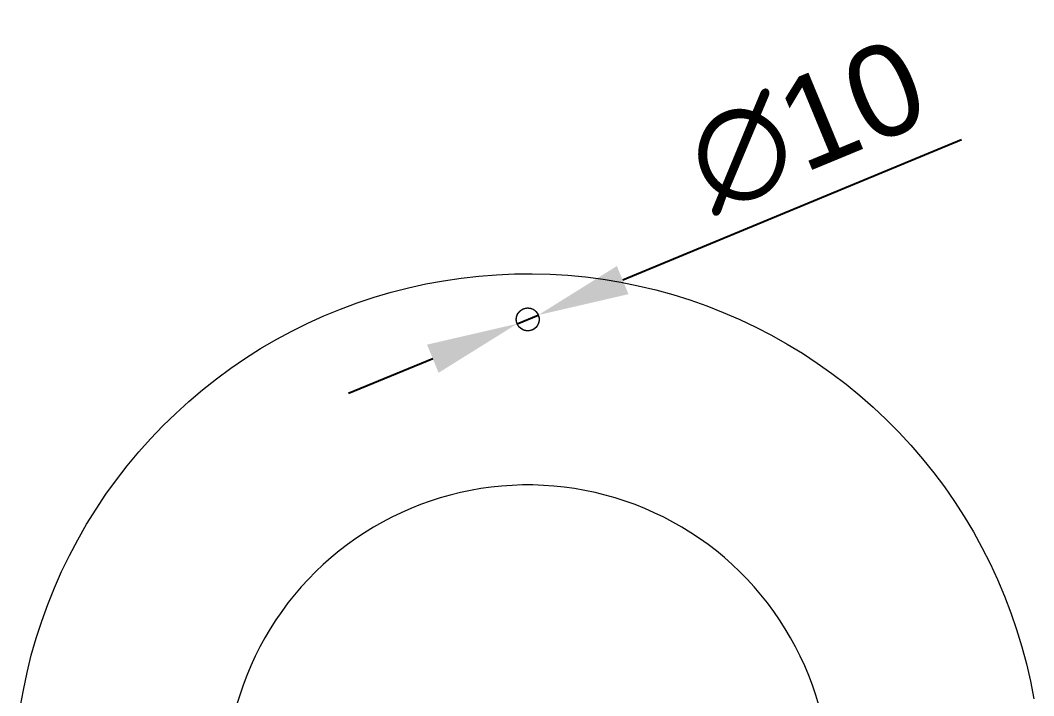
# Model space of a CAD drawing. Header units: millimetres. Extents: x -397 to 2955, y -22 to 2256.
# Drawn here: x 1516.3 to 1960.2, y 568.9 to 864.7 of the extents above; entities that cross this region are included whole.
import ezdxf

# ---------------------------------------------------------------- set-up
doc = ezdxf.new("R2010")
doc.units = ezdxf.units.MM
doc.layers.add('ZANO_R', color=7, linetype='Continuous', lineweight=0)
doc.layers.add('ZANO_W', color=1, linetype='Continuous', lineweight=0)
doc.styles.add('Arial', font='arial.ttf')
doc.styles.get("Standard").update_dxf_attribs({"font": 'ARIALUNI.TTF'})
doc.dimstyles.new('pl i ang', dxfattribs={"dimtxt": 50, "dimasz": 50, "dimexe": 1.25, "dimexo": 0.625, "dimgap": 10, "dimtad": 1, "dimtoh": 1, "dimtxsty": 'Standard', "dimcen": 2.5, "dimclrd": 1, "dimclre": 1, "dimclrt": 1, "dimadec": 0, "dimazin": 0, "dimtfac": 1, "dimtmove": 0, "dimatfit": 3, "dimfxl": 1, "dimarcsym": 1})

# ---------------------------------------------------------------- blocks, each defined once
blk = doc.blocks.new('*D400')
at = {"layer": 'ZANO_W', "color": 1, "lineweight": -2}
for p, q in [((1928.66, 812.31), (1780.19, 750.88)), ((1733.99, 731.76), (1743.23, 735.58)), ((1697.03, 716.47), (1660.06, 701.18))]:
    blk.add_line(p, q, dxfattribs=at)
at = {"layer": 'ZANO_W', "color": 1}
for points in [[(1777.64, 757.04), (1782.74, 744.72), (1743.23, 735.58)], [(1699.57, 710.31), (1694.48, 722.63), (1733.99, 731.76)]]:
    blk.add_solid(points, dxfattribs=at)
at = {"layer": 'ZANO_W', "color": 1, "insert": (1860.84, 818.39), "char_height": 40, "attachment_point": 5, "rotation": 22.4781, "style": 'Arial'}
blk.add_mtext('∅10', dxfattribs=at)

msp = doc.modelspace()

# ---------------------------------------------------------------- linework, layer by layer
at = {"layer": 'ZANO_R'}
for p, q in [((1693.99, 749.21), (1701.67, 750.63)), ((1701.67, 750.63), (1709.4, 751.78)), ((1709.4, 751.78), (1717.16, 752.66)), ((1717.16, 752.66), (1724.95, 753.26)), ((1724.95, 753.26), (1732.75, 753.6)), ((1732.75, 753.6), (1740.56, 753.67)), ((1740.56, 753.67), (1748.37, 753.47)), ((1748.37, 753.47), (1756.16, 752.99)), ((1756.16, 752.99), (1763.94, 752.25)), ((1763.94, 752.25), (1771.68, 751.24)), ((1771.68, 751.24), (1779.38, 749.95)), ((1678.8, 745.59), (1686.36, 747.53)), ((1686.36, 747.53), (1693.99, 749.21)), ((1779.38, 749.95), (1787.04, 748.41)), ((1787.04, 748.41), (1794.64, 746.59)), ((1794.64, 746.59), (1802.17, 744.52)), ((1663.9, 740.92), (1671.31, 743.38)), ((1671.31, 743.38), (1678.8, 745.59)), ((1802.17, 744.52), (1809.62, 742.18)), ((1809.62, 742.18), (1816.99, 739.59)), ((1649.35, 735.22), (1656.58, 738.19)), ((1656.58, 738.19), (1663.9, 740.92)), ((1734.67, 736.75), (1734.78, 736.89)), ((1734.78, 736.89), (1734.89, 737.02)), ((1734.89, 737.02), (1735.01, 737.15)), ((1735.01, 737.15), (1735.13, 737.27)), ((1735.13, 737.27), (1735.26, 737.39)), ((1735.26, 737.39), (1735.39, 737.5)), ((1735.39, 737.5), (1735.53, 737.61)), ((1735.53, 737.61), (1735.67, 737.72)), ((1735.67, 737.72), (1735.81, 737.82)), ((1735.81, 737.82), (1735.96, 737.91)), ((1735.96, 737.91), (1736.11, 738)), ((1736.11, 738), (1736.26, 738.09)), ((1736.26, 738.09), (1736.41, 738.17)), ((1736.41, 738.17), (1736.57, 738.24)), ((1736.57, 738.24), (1736.73, 738.31)), ((1736.73, 738.31), (1736.9, 738.37)), ((1736.9, 738.37), (1737.06, 738.43)), ((1737.06, 738.43), (1737.23, 738.48)), ((1737.23, 738.48), (1737.4, 738.52)), ((1737.4, 738.52), (1737.57, 738.56)), ((1737.57, 738.56), (1737.74, 738.6)), ((1737.74, 738.6), (1737.91, 738.62)), ((1737.91, 738.62), (1738.08, 738.65)), ((1738.08, 738.65), (1738.26, 738.66)), ((1738.26, 738.66), (1738.43, 738.67)), ((1738.43, 738.67), (1738.61, 738.67)), ((1738.61, 738.67), (1738.78, 738.67)), ((1738.78, 738.67), (1738.95, 738.66)), ((1738.95, 738.66), (1739.12, 738.65)), ((1739.12, 738.65), (1739.29, 738.63)), ((1739.29, 738.63), (1739.46, 738.6)), ((1739.46, 738.6), (1739.63, 738.57)), ((1739.63, 738.57), (1739.8, 738.53)), ((1739.8, 738.53), (1739.97, 738.48)), ((1739.97, 738.48), (1740.13, 738.43)), ((1740.13, 738.43), (1740.3, 738.38)), ((1740.3, 738.38), (1740.46, 738.32)), ((1740.46, 738.32), (1740.62, 738.25)), ((1740.62, 738.25), (1740.77, 738.18)), ((1740.77, 738.18), (1740.93, 738.1)), ((1740.93, 738.1), (1741.08, 738.02)), ((1741.08, 738.02), (1741.23, 737.93)), ((1741.23, 737.93), (1741.37, 737.84)), ((1741.37, 737.84), (1741.52, 737.74)), ((1741.52, 737.74), (1741.65, 737.64)), ((1741.65, 737.64), (1741.79, 737.53)), ((1741.79, 737.53), (1741.92, 737.42)), ((1741.92, 737.42), (1742.05, 737.3)), ((1742.05, 737.3), (1742.17, 737.18)), ((1742.17, 737.18), (1742.29, 737.05)), ((1742.29, 737.05), (1742.4, 736.92)), ((1742.4, 736.92), (1742.51, 736.79)), ((1816.99, 739.59), (1824.26, 736.74)), ((1642.24, 732), (1649.35, 735.22)), ((1733.61, 733.85), (1733.62, 734.02)), ((1733.61, 733.67), (1733.61, 733.85)), ((1733.61, 733.5), (1733.61, 733.67)), ((1733.62, 733.32), (1733.61, 733.5)), ((1733.62, 734.02), (1733.63, 734.2)), ((1733.63, 733.15), (1733.62, 733.32)), ((1733.63, 734.2), (1733.65, 734.37)), ((1733.65, 732.98), (1733.63, 733.15)), ((1733.65, 734.37), (1733.68, 734.54)), ((1733.68, 732.8), (1733.65, 732.98)), ((1733.68, 734.54), (1733.71, 734.71)), ((1733.71, 732.63), (1733.68, 732.8)), ((1733.71, 734.71), (1733.75, 734.88)), ((1733.75, 732.46), (1733.71, 732.63)), ((1733.75, 734.88), (1733.8, 735.05)), ((1733.8, 732.29), (1733.75, 732.46)), ((1733.8, 735.05), (1733.85, 735.22)), ((1733.85, 735.22), (1733.91, 735.38)), ((1733.91, 735.38), (1733.97, 735.55)), ((1733.97, 735.55), (1734.04, 735.71)), ((1734.04, 735.71), (1734.11, 735.86)), ((1734.11, 735.86), (1734.19, 736.02)), ((1734.19, 736.02), (1734.28, 736.17)), ((1734.28, 736.17), (1734.37, 736.32)), ((1734.37, 736.32), (1734.46, 736.47)), ((1734.46, 736.47), (1734.56, 736.61)), ((1734.56, 736.61), (1734.67, 736.75)), ((1742.51, 736.79), (1742.62, 736.65)), ((1742.62, 736.65), (1742.72, 736.51)), ((1742.72, 736.51), (1742.82, 736.37)), ((1742.82, 736.37), (1742.91, 736.22)), ((1742.91, 736.22), (1742.99, 736.07)), ((1742.99, 736.07), (1743.07, 735.92)), ((1743.07, 735.92), (1743.15, 735.76)), ((1743.15, 735.76), (1743.22, 735.61)), ((1743.22, 735.61), (1743.28, 735.45)), ((1743.28, 735.45), (1743.34, 735.28)), ((1743.34, 735.28), (1743.39, 735.12)), ((1743.39, 735.12), (1743.44, 734.95)), ((1743.44, 734.95), (1743.48, 734.79)), ((1743.48, 732.56), (1743.44, 732.39)), ((1743.48, 734.79), (1743.52, 734.62)), ((1743.52, 732.73), (1743.48, 732.56)), ((1743.52, 734.62), (1743.55, 734.45)), ((1743.55, 732.9), (1743.52, 732.73)), ((1743.55, 734.45), (1743.57, 734.28)), ((1743.57, 733.07), (1743.55, 732.9)), ((1743.57, 734.28), (1743.59, 734.1)), ((1743.59, 733.24), (1743.57, 733.07)), ((1743.59, 734.1), (1743.6, 733.93)), ((1743.6, 733.41), (1743.59, 733.24)), ((1743.6, 733.93), (1743.6, 733.76)), ((1743.6, 733.76), (1743.6, 733.59)), ((1743.6, 733.59), (1743.6, 733.41)), ((1824.26, 736.74), (1831.43, 733.64)), ((1831.43, 733.64), (1838.48, 730.3)), ((1628.37, 724.82), (1635.24, 728.53)), ((1635.24, 728.53), (1642.24, 732)), ((1733.85, 732.13), (1733.8, 732.29)), ((1733.91, 731.96), (1733.85, 732.13)), ((1733.97, 731.8), (1733.91, 731.96)), ((1734.04, 731.64), (1733.97, 731.8)), ((1734.11, 731.48), (1734.04, 731.64)), ((1734.19, 731.33), (1734.11, 731.48)), ((1734.28, 731.17), (1734.19, 731.33)), ((1734.37, 731.02), (1734.28, 731.17)), ((1734.46, 730.88), (1734.37, 731.02)), ((1734.56, 730.73), (1734.46, 730.88)), ((1734.67, 730.59), (1734.56, 730.73)), ((1734.78, 730.46), (1734.67, 730.59)), ((1734.89, 730.33), (1734.78, 730.46)), ((1735.01, 730.2), (1734.89, 730.33)), ((1735.13, 730.08), (1735.01, 730.2)), ((1735.26, 729.96), (1735.13, 730.08)), ((1735.39, 729.84), (1735.26, 729.96)), ((1735.53, 729.73), (1735.39, 729.84)), ((1735.67, 729.63), (1735.53, 729.73)), ((1735.81, 729.53), (1735.67, 729.63)), ((1735.96, 729.43), (1735.81, 729.53)), ((1736.11, 729.34), (1735.96, 729.43)), ((1736.26, 729.26), (1736.11, 729.34)), ((1736.41, 729.18), (1736.26, 729.26)), ((1736.57, 729.11), (1736.41, 729.18)), ((1736.73, 729.04), (1736.57, 729.11)), ((1736.9, 728.97), (1736.73, 729.04)), ((1737.06, 728.92), (1736.9, 728.97)), ((1737.23, 728.87), (1737.06, 728.92)), ((1737.4, 728.82), (1737.23, 728.87)), ((1737.57, 728.78), (1737.4, 728.82)), ((1737.74, 728.75), (1737.57, 728.78)), ((1737.91, 728.72), (1737.74, 728.75)), ((1738.08, 728.7), (1737.91, 728.72)), ((1738.26, 728.69), (1738.08, 728.7)), ((1738.43, 728.68), (1738.26, 728.69)), ((1738.61, 728.67), (1738.43, 728.68)), ((1738.78, 728.68), (1738.61, 728.67)), ((1738.95, 728.69), (1738.78, 728.68)), ((1739.12, 728.7), (1738.95, 728.69)), ((1739.29, 728.72), (1739.12, 728.7)), ((1739.46, 728.75), (1739.29, 728.72)), ((1739.63, 728.78), (1739.46, 728.75)), ((1739.8, 728.82), (1739.63, 728.78)), ((1739.97, 728.86), (1739.8, 728.82)), ((1740.13, 728.91), (1739.97, 728.86)), ((1740.3, 728.97), (1740.13, 728.91)), ((1740.46, 729.03), (1740.3, 728.97)), ((1740.62, 729.1), (1740.46, 729.03)), ((1740.77, 729.17), (1740.62, 729.1)), ((1740.93, 729.25), (1740.77, 729.17)), ((1741.08, 729.33), (1740.93, 729.25)), ((1741.23, 729.42), (1741.08, 729.33)), ((1741.37, 729.51), (1741.23, 729.42)), ((1741.52, 729.61), (1741.37, 729.51)), ((1741.65, 729.71), (1741.52, 729.61)), ((1741.79, 729.82), (1741.65, 729.71)), ((1741.92, 729.93), (1741.79, 729.82)), ((1742.05, 730.05), (1741.92, 729.93)), ((1742.17, 730.17), (1742.05, 730.05)), ((1742.29, 730.29), (1742.17, 730.17)), ((1742.4, 730.42), (1742.29, 730.29)), ((1742.51, 730.56), (1742.4, 730.42)), ((1742.62, 730.69), (1742.51, 730.56)), ((1742.72, 730.83), (1742.62, 730.69)), ((1742.82, 730.98), (1742.72, 730.83)), ((1742.91, 731.12), (1742.82, 730.98)), ((1742.99, 731.27), (1742.91, 731.12)), ((1743.07, 731.43), (1742.99, 731.27)), ((1743.15, 731.58), (1743.07, 731.43)), ((1743.22, 731.74), (1743.15, 731.58)), ((1743.28, 731.9), (1743.22, 731.74)), ((1743.34, 732.06), (1743.28, 731.9)), ((1743.39, 732.23), (1743.34, 732.06)), ((1743.44, 732.39), (1743.39, 732.23)), ((1838.48, 730.3), (1845.42, 726.71)), ((1621.63, 720.88), (1628.37, 724.82)), ((1845.42, 726.71), (1852.23, 722.88)), ((1615.03, 716.7), (1621.63, 720.88)), ((1852.23, 722.88), (1858.9, 718.82)), ((1608.57, 712.3), (1615.03, 716.7)), ((1858.9, 718.82), (1865.43, 714.53)), ((1602.28, 707.68), (1608.57, 712.3)), ((1865.43, 714.53), (1871.8, 710.02)), ((1596.15, 702.84), (1602.28, 707.68)), ((1871.8, 710.02), (1878.02, 705.29)), ((1590.19, 697.79), (1596.15, 702.84)), ((1878.02, 705.29), (1884.06, 700.34)), ((1584.41, 692.54), (1590.19, 697.79)), ((1884.06, 700.34), (1889.93, 695.19)), ((1578.82, 687.09), (1584.41, 692.54)), ((1889.93, 695.19), (1895.62, 689.84)), ((1895.62, 689.84), (1901.12, 684.29)), ((1573.42, 681.45), (1578.82, 687.09)), ((1901.12, 684.29), (1906.42, 678.56)), ((1568.21, 675.62), (1573.42, 681.45)), ((1563.22, 669.62), (1568.21, 675.62)), ((1906.42, 678.56), (1911.52, 672.64)), ((1911.52, 672.64), (1916.41, 666.55)), ((1558.43, 663.45), (1563.22, 669.62)), ((1916.41, 666.55), (1921.09, 660.3)), ((1553.86, 657.11), (1558.43, 663.45)), ((1549.52, 650.62), (1553.86, 657.11)), ((1709.12, 657.86), (1704.68, 656.77)), ((1713.6, 658.8), (1709.12, 657.86)), ((1718.1, 659.59), (1713.6, 658.8)), ((1722.63, 660.22), (1718.1, 659.59)), ((1727.18, 660.69), (1722.63, 660.22)), ((1731.75, 661.01), (1727.18, 660.69)), ((1736.32, 661.17), (1731.75, 661.01)), ((1740.89, 661.17), (1736.32, 661.17)), ((1745.46, 661.01), (1740.89, 661.17)), ((1750.03, 660.69), (1745.46, 661.01)), ((1754.58, 660.22), (1750.03, 660.69)), ((1759.11, 659.59), (1754.58, 660.22)), ((1763.61, 658.8), (1759.11, 659.59)), ((1768.09, 657.86), (1763.61, 658.8)), ((1772.53, 656.77), (1768.09, 657.86)), ((1921.09, 660.3), (1925.55, 653.89)), ((1691.62, 652.57), (1687.37, 650.88)), ((1695.92, 654.12), (1691.62, 652.57)), ((1700.28, 655.52), (1695.92, 654.12)), ((1704.68, 656.77), (1700.28, 655.52)), ((1776.93, 655.52), (1772.53, 656.77)), ((1781.29, 654.12), (1776.93, 655.52)), ((1785.59, 652.57), (1781.29, 654.12)), ((1789.84, 650.88), (1785.59, 652.57)), ((1925.55, 653.89), (1929.78, 647.32)), ((1545.4, 643.99), (1549.52, 650.62)), ((1683.18, 649.04), (1679.06, 647.05)), ((1687.37, 650.88), (1683.18, 649.04)), ((1794.03, 649.04), (1789.84, 650.88)), ((1798.15, 647.05), (1794.03, 649.04)), ((1541.51, 637.21), (1545.4, 643.99)), ((1675.01, 644.93), (1671.04, 642.66)), ((1679.06, 647.05), (1675.01, 644.93)), ((1802.2, 644.93), (1798.15, 647.05)), ((1806.17, 642.66), (1802.2, 644.93)), ((1929.78, 647.32), (1933.79, 640.62)), ((1667.14, 640.26), (1663.33, 637.73)), ((1671.04, 642.66), (1667.14, 640.26)), ((1810.07, 640.26), (1806.17, 642.66)), ((1813.88, 637.73), (1810.07, 640.26)), ((1933.79, 640.62), (1937.55, 633.77)), ((1537.86, 630.31), (1541.51, 637.21)), ((1659.61, 635.07), (1655.99, 632.28)), ((1663.33, 637.73), (1659.61, 635.07)), ((1817.6, 635.07), (1813.88, 637.73)), ((1821.22, 632.28), (1817.6, 635.07)), ((1655.99, 632.28), (1652.46, 629.36)), ((1824.75, 629.36), (1821.22, 632.28)), ((1937.55, 633.77), (1941.08, 626.81)), ((1534.46, 623.28), (1537.86, 630.31)), ((1649.04, 626.33), (1645.72, 623.18)), ((1652.46, 629.36), (1649.04, 626.33)), ((1828.17, 626.33), (1824.75, 629.36)), ((1831.49, 623.18), (1828.17, 626.33)), ((1941.08, 626.81), (1944.36, 619.72)), ((1531.3, 616.13), (1534.46, 623.28)), ((1645.72, 623.18), (1642.52, 619.92)), ((1834.69, 619.92), (1831.49, 623.18)), ((1642.52, 619.92), (1639.42, 616.55)), ((1837.79, 616.55), (1834.69, 619.92)), ((1944.36, 619.72), (1947.4, 612.52)), ((1528.39, 608.89), (1531.3, 616.13)), ((1636.45, 613.07), (1633.6, 609.5)), ((1639.42, 616.55), (1636.45, 613.07)), ((1840.76, 613.07), (1837.79, 616.55)), ((1843.61, 609.5), (1840.76, 613.07)), ((1525.73, 601.54), (1528.39, 608.89)), ((1633.6, 609.5), (1630.87, 605.82)), ((1846.34, 605.82), (1843.61, 609.5)), ((1947.4, 612.52), (1950.18, 605.23)), ((1630.87, 605.82), (1628.27, 602.06)), ((1848.94, 602.06), (1846.34, 605.82)), ((1950.18, 605.23), (1952.71, 597.84)), ((1523.33, 594.11), (1525.73, 601.54)), ((1628.27, 602.06), (1625.81, 598.21)), ((1851.4, 598.21), (1848.94, 602.06)), ((1625.81, 598.21), (1623.47, 594.27)), ((1853.74, 594.27), (1851.4, 598.21)), ((1952.71, 597.84), (1954.98, 590.36)), ((1521.19, 586.6), (1523.33, 594.11)), ((1623.47, 594.27), (1621.28, 590.26)), ((1855.93, 590.26), (1853.74, 594.27)), ((1954.98, 590.36), (1957, 582.82)), ((1519.31, 579.02), (1521.19, 586.6)), ((1619.22, 586.17), (1617.31, 582.02)), ((1621.28, 590.26), (1619.22, 586.17)), ((1857.99, 586.17), (1855.93, 590.26)), ((1859.9, 582.02), (1857.99, 586.17)), ((1617.31, 582.02), (1615.54, 577.8)), ((1861.67, 577.8), (1859.9, 582.02)), ((1957, 582.82), (1958.74, 575.21)), ((1517.69, 571.38), (1519.31, 579.02)), ((1615.54, 577.8), (1613.92, 573.52)), ((1863.29, 573.52), (1861.67, 577.8)), ((1613.92, 573.52), (1612.44, 569.19)), ((1864.77, 569.19), (1863.29, 573.52)), ((1958.74, 575.21), (1960.22, 567.54)), ((1516.34, 563.68), (1517.69, 571.38)), ((1612.44, 569.19), (1611.12, 564.81)), ((1866.09, 564.81), (1864.77, 569.19))]:
    msp.add_line(p, q, dxfattribs=at)
msp.add_circle((1738.61, 733.67), 5, dxfattribs=at)

# ---------------------------------------------------------------- dimensions: what is measured, and where the dimension line sits
at = {"layer": 'ZANO_W'}
dim = msp.add_diameter_dim_2p(p1=(1733.99, 731.76), p2=(1743.23, 735.58), dimstyle='pl i ang', override={"dimtxt": 40, "dimasz": 40, "dimexe": 10, "dimexo": 10, "dimtoh": 0, "dimdec": 0, "dimtxsty": 'Arial', "dimtdec": 0, "dimtmove": 1}, dxfattribs=at)
dim.commit()
dim.dimension.update_dxf_attribs({"geometry": '*D400', "text_midpoint": (1860.84, 818.39)})

doc.saveas('drawing.dxf')
